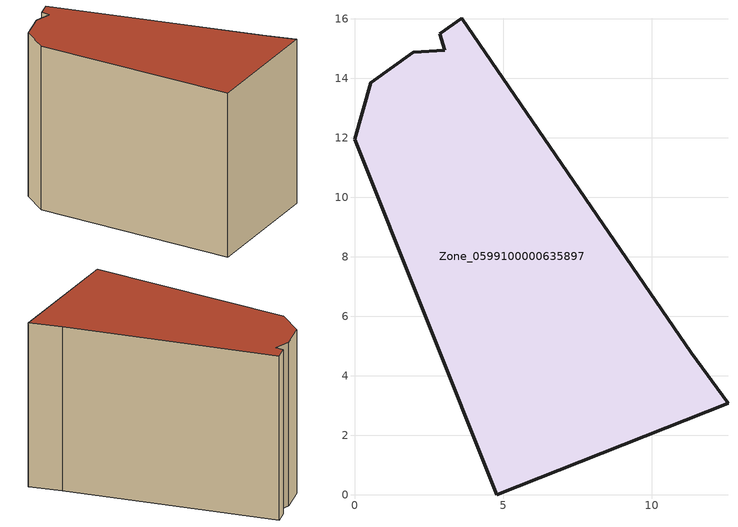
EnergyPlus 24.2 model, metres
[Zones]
Zone_0599100000635897
 floor ground (C_G): 0.54,13.86 1.98,14.87 3.04,14.95 2.87,15.49 3.61,16.02 11.32,4.78 12.56,3.08 4.79,0 0,11.95 z0
 wall outside (C_F): 4.79,0 12.56,3.08 11.32,4.78 3.61,16.02 2.87,15.49 3.04,14.95 1.98,14.87 0.54,13.86 0,11.95 4.79,0 z0:10.98
 roof outside (C_R): 0.54,13.86 0,11.95 4.79,0 12.56,3.08 11.32,4.78 3.61,16.02 2.87,15.49 3.04,14.95 1.98,14.87 z10.98
[BUILDING]
Pand.0599100000635897: North Axis=0; Terrain=City; Loads Convergence Tolerance Value=0.04; Temperature Convergence Tolerance Value=0.4; Solar Distribution=FullExterior; Maximum Number of Warmup Days=25; Minimum Number of Warmup Days=1
[Site:Location]
Rotterdam.The.Hague.AP_ZH_NLD Design_Conditions: Latitude=51.96; Longitude=4.45; Time Zone=1; Elevation=-4.5
[SITE:GROUNDTEMPERATURE:BUILDINGSURFACE]
18, 18, 18, 18, 18, 18, 18, 18, 18, 18, 18, 18
[MATERIAL] Thermal Absorptance=0.9; Solar Absorptance=0.7; Visible Absorptance=0.7
Name | Roughness | Thickness | Conductivity | Density | Specific Heat
G.TC.1946 | MediumSmooth | 0.15 | 1 | 540 | 1210
F.TC.1946 | Rough | 0.3 | 0.857143 | 1920 | 840
R.TC.1946 | MediumRough | 0.2 | 0.909091 | 1500 | 1000
[CONSTRUCTION]
C_G: G.TC.1946
C_F: F.TC.1946
C_R: R.TC.1946
[ZONE]
Zone_0599100000635897: Type=1; Multiplier=1; Ceiling Height=Autocalculate; Volume=Autocalculate; Floor Area=autocalculate; Part of Total Floor Area=Yes
[ZONEINFILTRATION:DESIGNFLOWRATE]
Infil_Zone_0599100000635897: Zone or ZoneList or Space or SpaceList=Zone_0599100000635897; Schedule=AlwaysOn; Design Flow Rate Calculation Method=Flow/Area; Flow Rate per Floor Area=0.003; Constant Term Coefficient=1; Temperature Term Coefficient=0; Velocity Term Coefficient=0; Velocity Squared Term Coefficient=0
[HVACTEMPLATE:ZONE:IDEALLOADSAIRSYSTEM]
Zone_0599100000635897: Maximum Heating Supply Air Temperature=50; Minimum Cooling Supply Air Temperature=13; Maximum Heating Supply Air Humidity Ratio=0.0156; Minimum Cooling Supply Air Humidity Ratio=0.0077; Heating Limit=NoLimit; Cooling Limit=NoLimit; Dehumidification Control Type=ConstantSensibleHeatRatio; Cooling Sensible Heat Ratio=0.7; Dehumidification Setpoint=60; Humidification Control Type=None; Humidification Setpoint=30; Outdoor Air Method=None; Outdoor Air Flow Rate per Person=0.00944; Outdoor Air Flow Rate per Zone Floor Area=0; Outdoor Air Flow Rate per Zone=0; Demand Controlled Ventilation Type=None; Outdoor Air Economizer Type=NoEconomizer; Heat Recovery Type=None; Sensible Heat Recovery Effectiveness=0.7; Latent Heat Recovery Effectiveness=0.65
[ZONECONTROL:THERMOSTAT]
ThermostatControl_Zone_0599100000635897: Zone or ZoneList=Zone_0599100000635897; Control Type Schedule=DualSetpointControlType; Control 1=Thermostat_Zone_0599100000635897; Temperature Difference Between Cutout And Setpoint=0
[THERMOSTATSETPOINT:DUALSETPOINT]
Thermostat_Zone_0599100000635897: Heating Setpoint Temperature Schedule=HeatingSetpoint_Zone_0599100000635897; Cooling Setpoint Temperature Schedule=CoolingSetpoint_Zone_0599100000635897
[SCHEDULE:COMPACT]
HeatingSetpoint_Zone_0599100000635897: Through: 12/31, For: AllDays, Until: 24:00, 21
CoolingSetpoint_Zone_0599100000635897: Through: 12/31, For: AllDays, Until: 24:00, 24
DualSetpointControlType: Through: 12/31, For: AllDays, Until: 24:00, 4
AlwaysOn: Through: 12/31, For: AllDays, Until: 24:00, 1
